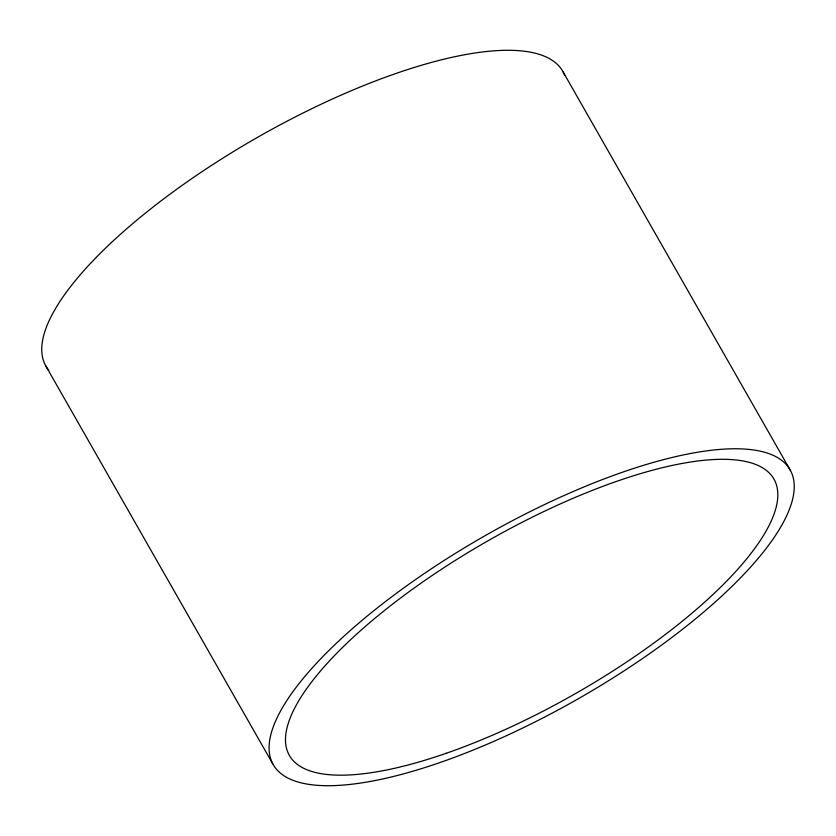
<?xml version="1.0" encoding="UTF-8"?>
<svg xmlns="http://www.w3.org/2000/svg" width="836" height="836" viewBox="0 0 836 836"><rect width="100%" height="100%" fill="white"/><g stroke="black" fill="none" stroke-linecap="round" stroke-linejoin="round"><path stroke-width="1.25" d="M563.203 72.105L790.501 470.584A297.522 93.914 -29.7 0 1 440.467 762.38A297.522 93.914 -29.7 0 1 363.974 618.765A297.522 93.914 -29.7 0 1 790.501 470.584M45.499 365.416L272.797 763.895M48.875 370.442A297.522 93.914 -29.7 0 1 256.809 137.762A297.522 93.914 -29.7 0 1 564.697 75.376M446.163 753.309A278.921 88.041 -29.7 0 0 774.314 479.749A278.921 88.041 -29.7 0 0 374.455 618.671A278.921 88.041 -29.7 0 0 446.163 753.309"/></g></svg>
